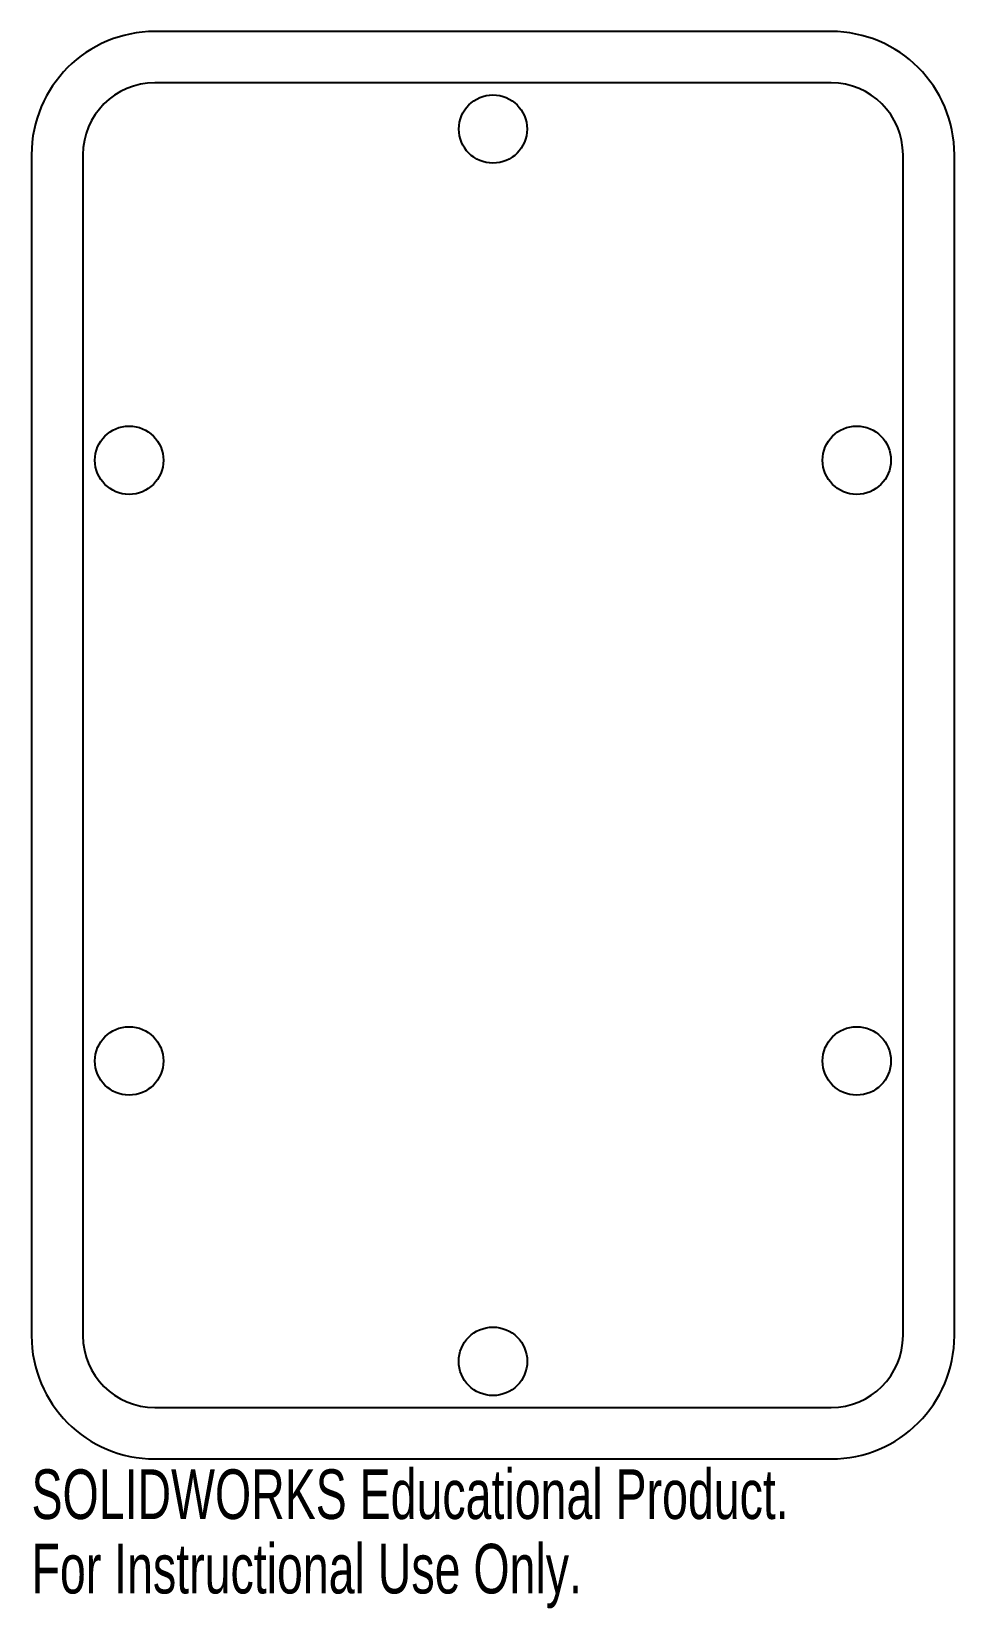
# Model space of a CAD drawing. Header units: millimetres. Extents: x -136 to -46, y -110 to 44.
import ezdxf

# ---------------------------------------------------------------- set-up
doc = ezdxf.new("R2010")
doc.units = ezdxf.units.MM
doc.styles.add('SLDTEXTSTYLE0', font='TXT', dxfattribs={"width": 0.7})

msp = doc.modelspace()

# ---------------------------------------------------------------- linework, layer by layer
at = {"color": 7, "linetype": 'Continuous', "lineweight": 25}
for p, q in [((-58.23, 43.67), (-124.03, 43.67)), ((-58.23, 38.67), (-124.03, 38.67)), ((-136.03, 31.67), (-136.03, -83.33)), ((-131.03, 31.67), (-131.03, -83.33)), ((-51.23, -83.33), (-51.23, 31.67)), ((-46.23, -83.33), (-46.23, 31.67)), ((-124.03, -90.33), (-58.23, -90.33)), ((-124.03, -95.33), (-58.23, -95.33))]:
    msp.add_line(p, q, dxfattribs=at)
for centre, radius in [((-91.13, 34.17), 3.32), ((-126.53, 1.92), 3.33), ((-55.73, 1.92), 3.33), ((-126.53, -56.58), 3.33), ((-55.73, -56.58), 3.33), ((-91.13, -85.83), 3.33)]:
    msp.add_circle(centre, radius, dxfattribs=at)
for centre, radius, start, end in [((-124.03, 31.67), 12, 90, 180), ((-58.23, 31.67), 12, 0, 90), ((-124.03, 31.67), 7, 90, 180), ((-58.23, 31.67), 7, 0, 90), ((-124.03, -83.33), 12, 180, 270), ((-124.03, -83.33), 7, 180, 270), ((-58.23, -83.33), 7, 270, 0), ((-58.23, -83.33), 12, 270, 0)]:
    msp.add_arc(centre, radius, start, end, dxfattribs=at)

# ---------------------------------------------------------------- texts
at = {"color": 7, "linetype": 'Continuous', "char_height": 4.8336, "attachment_point": 1, "style": 'SLDTEXTSTYLE0'}
for s, insert in [('SOLIDWORKS Educational Product.', (-136.03, -96.35)), ('For Instructional Use Only.', (-136.03, -103.6))]:
    msp.add_mtext(s, dxfattribs=dict(at, insert=insert))

doc.saveas('drawing.dxf')
